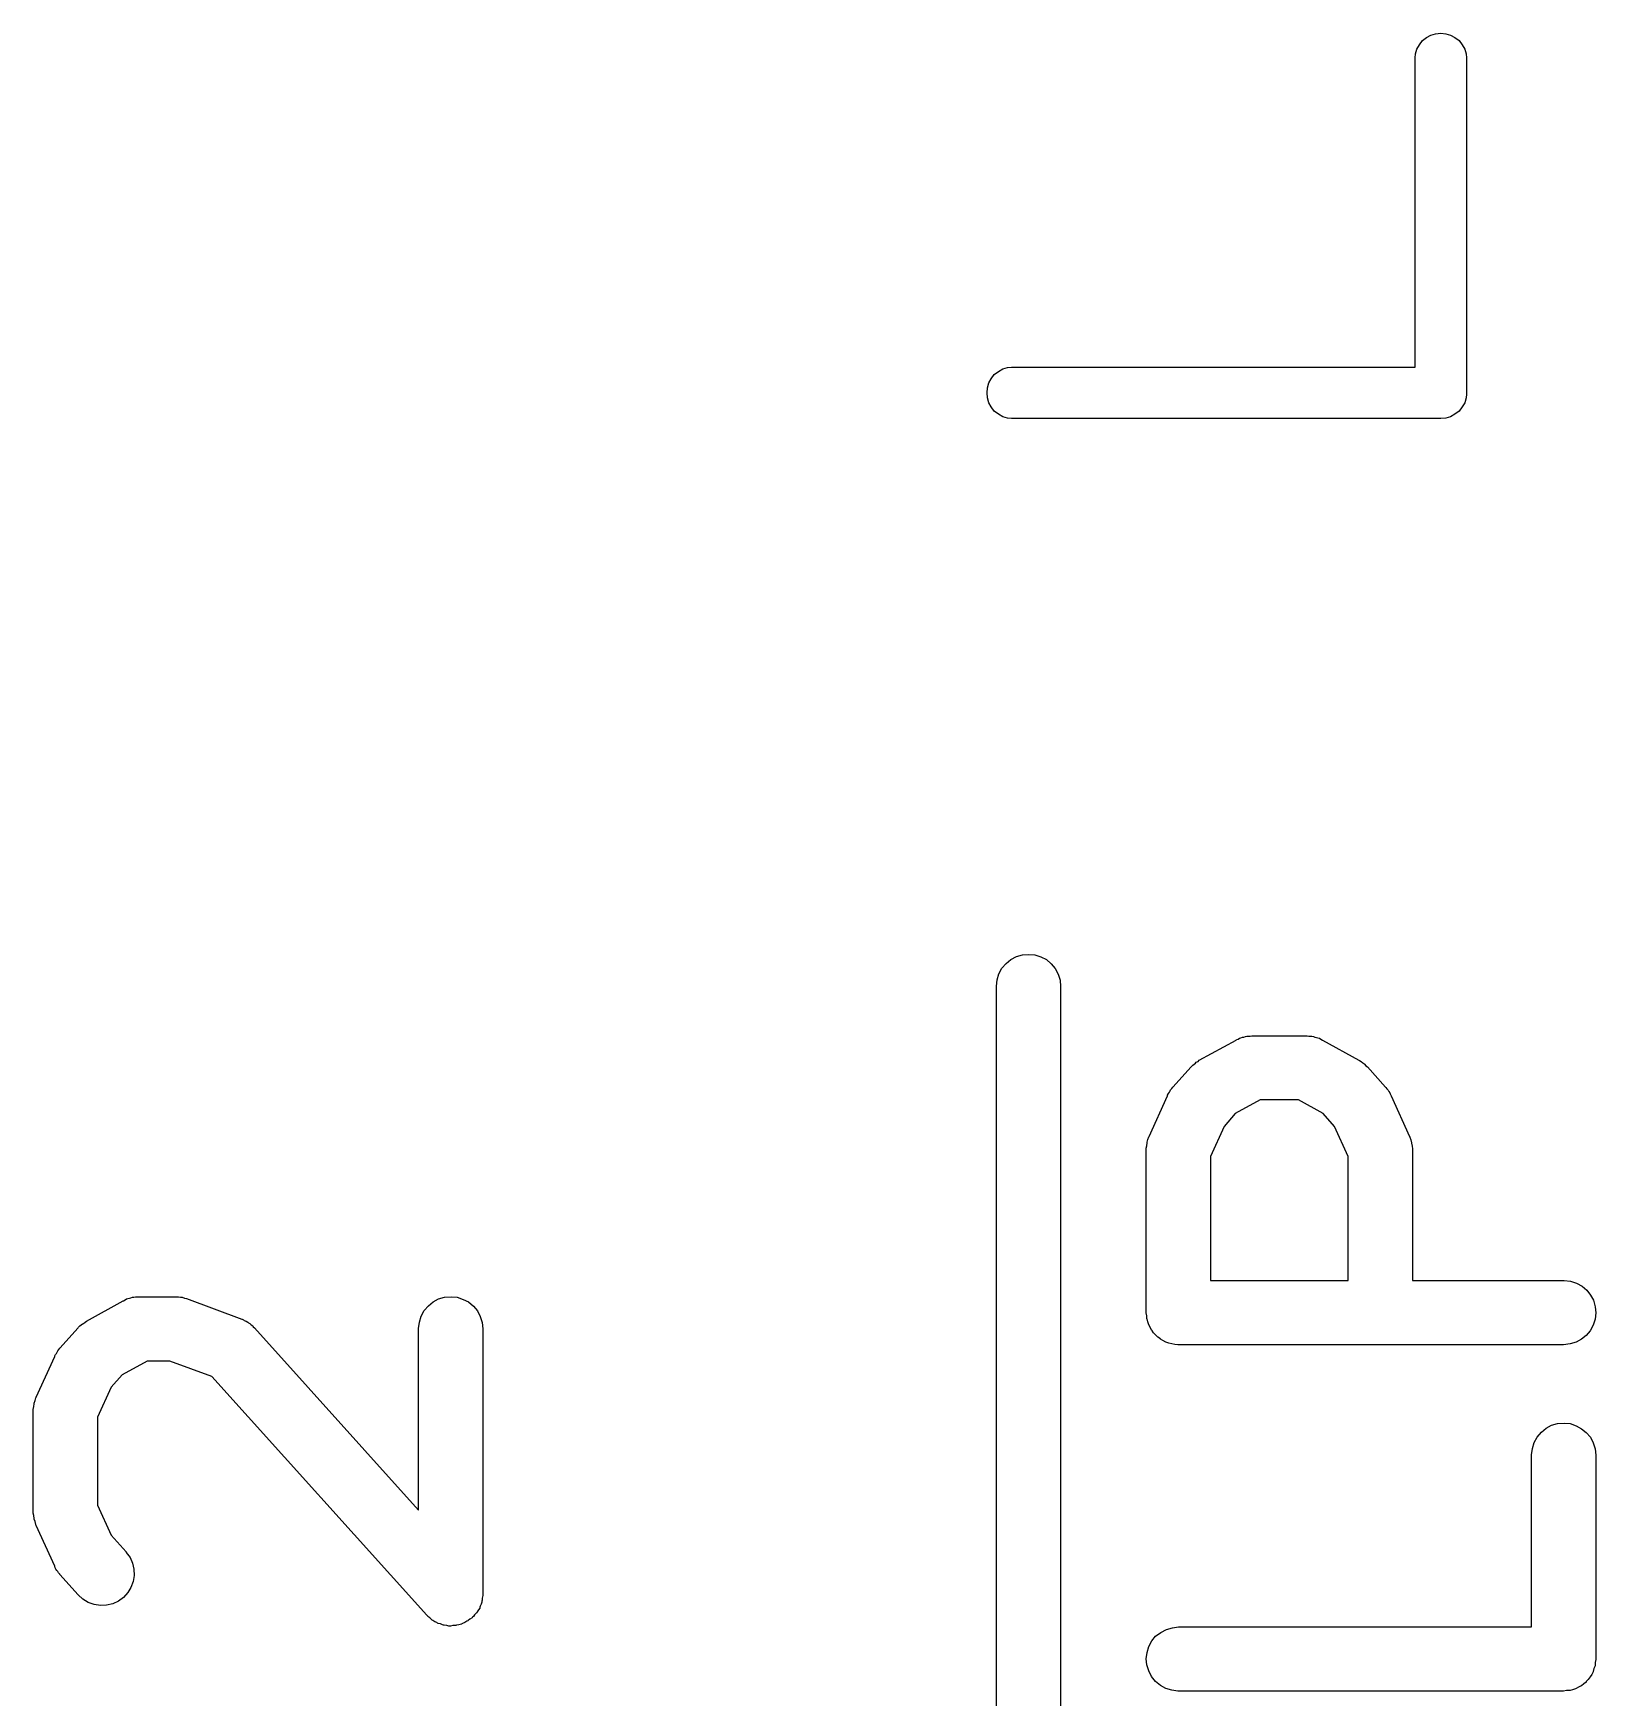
# Model space of a CAD drawing. Extents: x 195.1 to 235.6, y -142.5 to -103.4.
# Drawn here: x 221.332 to 224.982, y -139.629 to -135.74 of the extents above; entities that cross this region are included whole.
import ezdxf

# ---------------------------------------------------------------- set-up
doc = ezdxf.new("R2010")
doc.units = 0
doc.layers.add('BLACK', color=7, linetype='CONTINUOUS')

msp = doc.modelspace()

# ---------------------------------------------------------------- linework, layer by layer
at = {"layer": 'BLACK', "linetype": 'CONTINUOUS'}
for p, q in [((224.587, -135.75), (224.597, -135.744)), ((224.597, -135.744), (224.608, -135.741)), ((224.608, -135.741), (224.62, -135.74)), ((224.62, -135.74), (224.632, -135.741)), ((224.632, -135.741), (224.643, -135.744)), ((224.643, -135.744), (224.653, -135.75)), ((224.561, -135.788), (224.564, -135.777)), ((224.564, -135.777), (224.57, -135.767)), ((224.57, -135.767), (224.577, -135.757)), ((224.577, -135.757), (224.587, -135.75)), ((224.653, -135.75), (224.663, -135.757)), ((224.663, -135.757), (224.67, -135.767)), ((224.67, -135.767), (224.676, -135.777)), ((224.676, -135.777), (224.679, -135.788)), ((224.56, -135.797), (224.561, -135.788)), ((224.56, -136.52), (224.56, -135.797)), ((224.679, -135.788), (224.68, -135.797)), ((224.68, -135.797), (224.68, -136.577)), ((223.587, -136.53), (223.597, -136.524)), ((223.597, -136.524), (223.608, -136.521)), ((223.608, -136.521), (223.617, -136.52)), ((223.617, -136.52), (224.56, -136.52)), ((223.561, -136.568), (223.564, -136.557)), ((223.564, -136.557), (223.57, -136.547)), ((223.57, -136.547), (223.577, -136.537)), ((223.577, -136.537), (223.587, -136.53)), ((223.56, -136.58), (223.561, -136.568)), ((223.561, -136.592), (223.56, -136.58)), ((223.564, -136.603), (223.561, -136.592)), ((223.57, -136.613), (223.564, -136.603)), ((224.676, -136.603), (224.67, -136.613)), ((224.679, -136.592), (224.676, -136.603)), ((224.68, -136.583), (224.679, -136.592)), ((224.68, -136.577), (224.68, -136.58)), ((224.68, -136.58), (224.68, -136.583)), ((223.577, -136.623), (223.57, -136.613)), ((223.587, -136.63), (223.577, -136.623)), ((223.597, -136.636), (223.587, -136.63)), ((223.608, -136.639), (223.597, -136.636)), ((223.617, -136.64), (223.608, -136.639)), ((224.617, -136.64), (223.617, -136.64)), ((224.62, -136.64), (224.617, -136.64)), ((224.632, -136.639), (224.62, -136.64)), ((224.643, -136.636), (224.632, -136.639)), ((224.653, -136.63), (224.643, -136.636)), ((224.663, -136.623), (224.653, -136.63)), ((224.67, -136.613), (224.663, -136.623)), ((223.588, -137.937), (223.595, -137.924)), ((223.595, -137.924), (223.605, -137.913)), ((223.605, -137.913), (223.616, -137.904)), ((223.616, -137.904), (223.629, -137.897)), ((223.629, -137.897), (223.643, -137.893)), ((223.643, -137.893), (223.658, -137.892)), ((223.658, -137.892), (223.672, -137.893)), ((223.672, -137.893), (223.686, -137.898)), ((223.686, -137.898), (223.699, -137.904)), ((223.699, -137.904), (223.71, -137.914)), ((223.71, -137.914), (223.719, -137.925)), ((223.719, -137.925), (223.726, -137.938)), ((223.582, -137.966), (223.584, -137.951)), ((223.584, -137.951), (223.588, -137.937)), ((223.726, -137.938), (223.731, -137.952)), ((223.731, -137.952), (223.732, -137.967)), ((223.582, -137.967), (223.582, -137.966)), ((223.582, -140.729), (223.582, -137.967)), ((223.732, -137.967), (223.732, -140.729)), ((224.056, -138.139), (224.142, -138.092)), ((224.142, -138.092), (224.143, -138.091)), ((224.143, -138.091), (224.147, -138.09)), ((224.147, -138.09), (224.15, -138.088)), ((224.15, -138.088), (224.153, -138.087)), ((224.153, -138.087), (224.157, -138.085)), ((224.157, -138.085), (224.16, -138.085)), ((224.16, -138.085), (224.164, -138.084)), ((224.164, -138.084), (224.167, -138.083)), ((224.167, -138.083), (224.171, -138.083)), ((224.171, -138.083), (224.175, -138.083)), ((224.175, -138.083), (224.179, -138.082)), ((224.179, -138.082), (224.307, -138.082)), ((224.307, -138.082), (224.308, -138.082)), ((224.308, -138.082), (224.312, -138.083)), ((224.312, -138.083), (224.316, -138.083)), ((224.316, -138.083), (224.319, -138.083)), ((224.319, -138.083), (224.323, -138.084)), ((224.323, -138.084), (224.326, -138.085)), ((224.326, -138.085), (224.33, -138.086)), ((224.33, -138.086), (224.333, -138.087)), ((224.333, -138.087), (224.337, -138.088)), ((224.337, -138.088), (224.34, -138.09)), ((224.34, -138.09), (224.344, -138.092)), ((224.344, -138.092), (224.429, -138.139)), ((223.994, -138.202), (224.037, -138.155)), ((224.037, -138.155), (224.038, -138.154)), ((224.038, -138.154), (224.041, -138.151)), ((224.041, -138.151), (224.044, -138.148)), ((224.044, -138.148), (224.047, -138.146)), ((224.047, -138.146), (224.049, -138.144)), ((224.049, -138.144), (224.053, -138.142)), ((224.053, -138.142), (224.056, -138.139)), ((224.429, -138.139), (224.43, -138.14)), ((224.43, -138.14), (224.434, -138.142)), ((224.434, -138.142), (224.438, -138.145)), ((224.438, -138.145), (224.44, -138.147)), ((224.44, -138.147), (224.442, -138.148)), ((224.442, -138.148), (224.445, -138.152)), ((224.445, -138.152), (224.449, -138.155)), ((224.449, -138.155), (224.491, -138.202)), ((223.939, -138.317), (223.982, -138.222)), ((223.982, -138.221), (223.984, -138.217)), ((223.982, -138.222), (223.982, -138.221)), ((223.984, -138.217), (223.986, -138.214)), ((223.986, -138.214), (223.988, -138.211)), ((223.988, -138.211), (223.989, -138.208)), ((223.989, -138.208), (223.992, -138.205)), ((223.992, -138.205), (223.994, -138.202)), ((224.198, -138.232), (224.14, -138.264)), ((224.288, -138.232), (224.198, -138.232)), ((224.345, -138.264), (224.288, -138.232)), ((224.491, -138.202), (224.492, -138.203)), ((224.492, -138.203), (224.494, -138.206)), ((224.494, -138.206), (224.497, -138.209)), ((224.497, -138.209), (224.499, -138.212)), ((224.499, -138.212), (224.501, -138.215)), ((224.501, -138.215), (224.502, -138.218)), ((224.502, -138.218), (224.504, -138.222)), ((224.504, -138.222), (224.547, -138.317)), ((224.14, -138.264), (224.114, -138.294)), ((224.372, -138.294), (224.345, -138.264)), ((224.114, -138.294), (224.082, -138.364)), ((224.404, -138.364), (224.372, -138.294)), ((223.932, -138.345), (223.933, -138.339)), ((223.932, -138.346), (223.932, -138.345)), ((223.932, -138.347), (223.932, -138.346)), ((223.932, -138.348), (223.932, -138.347)), ((223.932, -138.729), (223.932, -138.348)), ((223.933, -138.339), (223.934, -138.332)), ((223.934, -138.331), (223.936, -138.324)), ((223.934, -138.332), (223.934, -138.331)), ((223.934, -138.331), (223.934, -138.331)), ((223.936, -138.324), (223.938, -138.318)), ((223.938, -138.318), (223.939, -138.317)), ((223.939, -138.317), (223.939, -138.317)), ((224.547, -138.317), (224.547, -138.318)), ((224.547, -138.318), (224.548, -138.318)), ((224.548, -138.318), (224.548, -138.319)), ((224.548, -138.319), (224.55, -138.325)), ((224.55, -138.325), (224.552, -138.332)), ((224.552, -138.332), (224.552, -138.332)), ((224.552, -138.332), (224.552, -138.333)), ((224.552, -138.333), (224.553, -138.34)), ((224.553, -138.34), (224.554, -138.346)), ((224.554, -138.346), (224.554, -138.347)), ((224.554, -138.347), (224.554, -138.348)), ((224.554, -138.348), (224.554, -138.654)), ((224.082, -138.364), (224.082, -138.654)), ((224.404, -138.654), (224.404, -138.364)), ((224.082, -138.654), (224.404, -138.654)), ((224.554, -138.654), (224.907, -138.654)), ((224.907, -138.654), (224.908, -138.654)), ((224.908, -138.654), (224.923, -138.655)), ((224.923, -138.655), (224.937, -138.66)), ((224.937, -138.66), (224.95, -138.667)), ((221.456, -138.749), (221.542, -138.701)), ((221.542, -138.701), (221.543, -138.701)), ((221.543, -138.701), (221.547, -138.699)), ((221.547, -138.699), (221.55, -138.697)), ((221.55, -138.697), (221.553, -138.696)), ((221.553, -138.696), (221.557, -138.695)), ((221.557, -138.695), (221.56, -138.694)), ((221.56, -138.694), (221.564, -138.693)), ((221.564, -138.693), (221.567, -138.693)), ((221.567, -138.693), (221.571, -138.692)), ((221.571, -138.692), (221.575, -138.692)), ((221.575, -138.692), (221.579, -138.692)), ((221.579, -138.692), (221.664, -138.692)), ((221.664, -138.692), (221.665, -138.692)), ((221.665, -138.692), (221.671, -138.692)), ((221.671, -138.692), (221.676, -138.693)), ((221.676, -138.693), (221.678, -138.693)), ((221.678, -138.693), (221.68, -138.693)), ((221.68, -138.693), (221.685, -138.695)), ((221.685, -138.695), (221.69, -138.696)), ((221.69, -138.696), (221.819, -138.744)), ((222.266, -138.704), (222.279, -138.697)), ((222.279, -138.697), (222.293, -138.693)), ((222.293, -138.693), (222.308, -138.692)), ((222.308, -138.692), (222.322, -138.693)), ((222.322, -138.693), (222.336, -138.698)), ((222.336, -138.698), (222.349, -138.704)), ((224.95, -138.667), (224.961, -138.676)), ((224.961, -138.676), (224.97, -138.688)), ((224.97, -138.688), (224.977, -138.7)), ((224.977, -138.7), (224.981, -138.715)), ((222.234, -138.751), (222.238, -138.737)), ((222.238, -138.737), (222.245, -138.724)), ((222.245, -138.724), (222.255, -138.713)), ((222.255, -138.713), (222.266, -138.704)), ((222.349, -138.704), (222.36, -138.714)), ((222.36, -138.714), (222.37, -138.725)), ((222.37, -138.725), (222.376, -138.738)), ((222.376, -138.738), (222.381, -138.752)), ((223.933, -138.736), (223.932, -138.729)), ((223.933, -138.743), (223.933, -138.736)), ((224.981, -138.715), (224.982, -138.729)), ((224.982, -138.729), (224.981, -138.744)), ((221.394, -138.812), (221.437, -138.764)), ((221.437, -138.764), (221.438, -138.763)), ((221.438, -138.763), (221.441, -138.76)), ((221.441, -138.76), (221.444, -138.757)), ((221.444, -138.757), (221.447, -138.755)), ((221.447, -138.755), (221.449, -138.754)), ((221.449, -138.754), (221.453, -138.751)), ((221.453, -138.751), (221.456, -138.749)), ((221.819, -138.744), (221.82, -138.744)), ((221.82, -138.744), (221.823, -138.746)), ((221.823, -138.746), (221.825, -138.747)), ((221.825, -138.747), (221.829, -138.749)), ((221.829, -138.749), (221.833, -138.751)), ((221.833, -138.751), (221.835, -138.753)), ((221.835, -138.753), (221.838, -138.754)), ((221.838, -138.754), (221.841, -138.757)), ((221.841, -138.757), (221.845, -138.76)), ((221.845, -138.76), (221.846, -138.762)), ((221.846, -138.762), (221.849, -138.764)), ((221.849, -138.764), (222.232, -139.19)), ((222.232, -138.766), (222.234, -138.751)), ((222.232, -138.767), (222.232, -138.766)), ((222.232, -139.19), (222.232, -138.767)), ((222.381, -138.752), (222.382, -138.767)), ((222.382, -138.767), (222.382, -139.386)), ((223.934, -138.743), (223.933, -138.743)), ((223.936, -138.75), (223.934, -138.743)), ((223.934, -138.743), (223.934, -138.743)), ((223.938, -138.757), (223.936, -138.75)), ((223.941, -138.763), (223.938, -138.757)), ((223.938, -138.757), (223.938, -138.757)), ((223.938, -138.757), (223.938, -138.757)), ((223.944, -138.77), (223.941, -138.763)), ((223.945, -138.77), (223.944, -138.77)), ((223.949, -138.776), (223.945, -138.77)), ((223.945, -138.77), (223.945, -138.77)), ((223.954, -138.781), (223.949, -138.776)), ((224.969, -138.771), (224.96, -138.782)), ((224.976, -138.758), (224.969, -138.771)), ((224.981, -138.744), (224.976, -138.758)), ((221.388, -138.821), (221.389, -138.818)), ((221.389, -138.818), (221.392, -138.815)), ((221.392, -138.815), (221.394, -138.812)), ((223.959, -138.786), (223.954, -138.781)), ((223.954, -138.781), (223.954, -138.781)), ((223.954, -138.781), (223.954, -138.781)), ((223.965, -138.79), (223.959, -138.786)), ((223.965, -138.791), (223.965, -138.79)), ((223.971, -138.794), (223.965, -138.791)), ((223.965, -138.791), (223.965, -138.791)), ((223.978, -138.798), (223.971, -138.794)), ((223.985, -138.8), (223.978, -138.798)), ((223.978, -138.798), (223.978, -138.798)), ((223.978, -138.798), (223.978, -138.798)), ((223.992, -138.802), (223.985, -138.8)), ((223.999, -138.803), (223.992, -138.802)), ((223.992, -138.802), (223.992, -138.802)), ((223.992, -138.802), (223.992, -138.802)), ((224.006, -138.804), (223.999, -138.803)), ((224.007, -138.804), (224.006, -138.804)), ((224.907, -138.804), (224.007, -138.804)), ((224.007, -138.804), (224.007, -138.804)), ((224.007, -138.804), (224.007, -138.804)), ((224.007, -138.804), (224.007, -138.804)), ((224.922, -138.802), (224.907, -138.804)), ((224.936, -138.798), (224.922, -138.802)), ((224.949, -138.791), (224.936, -138.798)), ((224.96, -138.782), (224.949, -138.791)), ((221.339, -138.926), (221.382, -138.831)), ((221.382, -138.83), (221.384, -138.827)), ((221.382, -138.831), (221.382, -138.83)), ((221.384, -138.827), (221.386, -138.824)), ((221.386, -138.824), (221.388, -138.821)), ((221.598, -138.842), (221.54, -138.874)), ((221.651, -138.842), (221.598, -138.842)), ((221.749, -138.878), (221.651, -138.842)), ((221.54, -138.874), (221.514, -138.903)), ((222.251, -139.436), (221.749, -138.878)), ((221.334, -138.94), (221.336, -138.934)), ((221.336, -138.934), (221.338, -138.928)), ((221.338, -138.928), (221.339, -138.927)), ((221.339, -138.927), (221.339, -138.926)), ((221.514, -138.903), (221.482, -138.973)), ((221.332, -138.955), (221.333, -138.948)), ((221.332, -138.956), (221.332, -138.955)), ((221.332, -138.955), (221.332, -138.955)), ((221.332, -138.957), (221.332, -138.956)), ((221.332, -139.195), (221.332, -138.957)), ((221.333, -138.948), (221.334, -138.942)), ((221.334, -138.941), (221.334, -138.94)), ((221.334, -138.942), (221.334, -138.941)), ((221.482, -138.973), (221.482, -139.179)), ((224.845, -139.02), (224.855, -139.008)), ((224.855, -139.008), (224.866, -138.999)), ((224.866, -138.999), (224.879, -138.992)), ((224.879, -138.992), (224.893, -138.988)), ((224.893, -138.988), (224.908, -138.987)), ((224.908, -138.987), (224.922, -138.988)), ((224.922, -138.988), (224.936, -138.993)), ((224.936, -138.993), (224.949, -139)), ((224.949, -139), (224.96, -139.009)), ((224.96, -139.009), (224.97, -139.02)), ((224.832, -139.061), (224.834, -139.046)), ((224.834, -139.046), (224.838, -139.032)), ((224.838, -139.032), (224.845, -139.02)), ((224.97, -139.02), (224.976, -139.033)), ((224.976, -139.033), (224.981, -139.047)), ((224.981, -139.047), (224.982, -139.062)), ((224.832, -139.062), (224.832, -139.061)), ((224.832, -139.463), (224.832, -139.062)), ((224.982, -139.062), (224.982, -139.538)), ((221.332, -139.196), (221.332, -139.195)), ((221.332, -139.197), (221.332, -139.196)), ((221.333, -139.203), (221.332, -139.197)), ((221.334, -139.21), (221.333, -139.203)), ((221.482, -139.179), (221.514, -139.249)), ((221.334, -139.211), (221.334, -139.21)), ((221.334, -139.21), (221.334, -139.21)), ((221.336, -139.217), (221.334, -139.211)), ((221.338, -139.224), (221.336, -139.217)), ((221.338, -139.225), (221.338, -139.224)), ((221.338, -139.224), (221.338, -139.224)), ((221.339, -139.226), (221.338, -139.225)), ((221.382, -139.321), (221.339, -139.226)), ((221.514, -139.249), (221.549, -139.288)), ((221.383, -139.325), (221.382, -139.321)), ((221.549, -139.288), (221.549, -139.289)), ((221.549, -139.289), (221.558, -139.301)), ((221.558, -139.301), (221.564, -139.314)), ((221.564, -139.314), (221.567, -139.328)), ((221.385, -139.328), (221.383, -139.325)), ((221.387, -139.331), (221.385, -139.328)), ((221.389, -139.334), (221.387, -139.331)), ((221.391, -139.337), (221.389, -139.334)), ((221.394, -139.34), (221.391, -139.337)), ((221.394, -139.341), (221.394, -139.34)), ((221.437, -139.388), (221.394, -139.341)), ((221.565, -139.357), (221.56, -139.371)), ((221.568, -139.343), (221.565, -139.357)), ((221.567, -139.328), (221.568, -139.343)), ((221.448, -139.398), (221.437, -139.388)), ((221.46, -139.406), (221.448, -139.398)), ((221.543, -139.394), (221.531, -139.403)), ((221.553, -139.383), (221.543, -139.394)), ((221.56, -139.371), (221.553, -139.383)), ((222.381, -139.401), (222.38, -139.403)), ((222.382, -139.39), (222.381, -139.396)), ((222.381, -139.396), (222.381, -139.401)), ((222.382, -139.386), (222.382, -139.387)), ((222.382, -139.387), (222.382, -139.389)), ((222.382, -139.389), (222.382, -139.39)), ((221.474, -139.411), (221.46, -139.406)), ((221.489, -139.413), (221.474, -139.411)), ((221.503, -139.412), (221.489, -139.413)), ((221.518, -139.409), (221.503, -139.412)), ((221.531, -139.403), (221.518, -139.409)), ((222.253, -139.437), (222.251, -139.436)), ((222.254, -139.439), (222.253, -139.437)), ((222.258, -139.442), (222.254, -139.439)), ((222.358, -139.44), (222.357, -139.442)), ((222.36, -139.439), (222.358, -139.44)), ((222.363, -139.435), (222.36, -139.439)), ((222.367, -139.431), (222.363, -139.435)), ((222.368, -139.43), (222.367, -139.431)), ((222.369, -139.428), (222.368, -139.43)), ((222.372, -139.423), (222.369, -139.428)), ((222.375, -139.419), (222.372, -139.423)), ((222.376, -139.415), (222.375, -139.417)), ((222.375, -139.417), (222.375, -139.419)), ((222.378, -139.41), (222.376, -139.415)), ((222.38, -139.405), (222.378, -139.41)), ((222.38, -139.403), (222.38, -139.405)), ((222.262, -139.446), (222.258, -139.442)), ((222.264, -139.447), (222.262, -139.446)), ((222.265, -139.448), (222.264, -139.447)), ((222.27, -139.451), (222.265, -139.448)), ((222.275, -139.453), (222.27, -139.451)), ((222.276, -139.454), (222.275, -139.453)), ((222.278, -139.455), (222.276, -139.454)), ((222.283, -139.456), (222.278, -139.455)), ((222.288, -139.458), (222.283, -139.456)), ((222.29, -139.459), (222.288, -139.458)), ((222.292, -139.459), (222.29, -139.459)), ((222.298, -139.46), (222.292, -139.459)), ((222.303, -139.461), (222.298, -139.46)), ((222.305, -139.461), (222.303, -139.461)), ((222.307, -139.461), (222.305, -139.461)), ((222.312, -139.46), (222.307, -139.461)), ((222.318, -139.46), (222.312, -139.46)), ((222.319, -139.46), (222.318, -139.46)), ((222.321, -139.459), (222.319, -139.46)), ((222.326, -139.458), (222.321, -139.459)), ((222.332, -139.457), (222.326, -139.458)), ((222.333, -139.456), (222.332, -139.457)), ((222.335, -139.455), (222.333, -139.456)), ((222.34, -139.453), (222.335, -139.455)), ((222.345, -139.45), (222.34, -139.453)), ((222.347, -139.449), (222.345, -139.45)), ((222.348, -139.448), (222.347, -139.449)), ((222.352, -139.445), (222.348, -139.448)), ((222.357, -139.442), (222.352, -139.445)), ((223.954, -139.485), (223.966, -139.476)), ((223.966, -139.476), (223.979, -139.469)), ((223.979, -139.469), (223.993, -139.465)), ((223.993, -139.465), (224.007, -139.463)), ((224.007, -139.463), (224.832, -139.463)), ((223.934, -139.523), (223.938, -139.509)), ((223.938, -139.509), (223.945, -139.496)), ((223.945, -139.496), (223.954, -139.485)), ((223.932, -139.538), (223.934, -139.523)), ((223.933, -139.552), (223.932, -139.538)), ((223.938, -139.566), (223.933, -139.552)), ((224.981, -139.554), (224.978, -139.56)), ((224.982, -139.539), (224.981, -139.546)), ((224.981, -139.546), (224.981, -139.553)), ((224.981, -139.553), (224.981, -139.553)), ((224.981, -139.553), (224.981, -139.554)), ((224.982, -139.538), (224.982, -139.539)), ((224.982, -139.539), (224.982, -139.539)), ((224.982, -139.539), (224.982, -139.539)), ((224.982, -139.539), (224.982, -139.539)), ((223.944, -139.579), (223.938, -139.566)), ((223.954, -139.591), (223.944, -139.579)), ((223.965, -139.6), (223.954, -139.591)), ((224.954, -139.596), (224.949, -139.601)), ((224.96, -139.592), (224.954, -139.596)), ((224.964, -139.586), (224.96, -139.591)), ((224.96, -139.591), (224.96, -139.591)), ((224.96, -139.591), (224.96, -139.592)), ((224.969, -139.58), (224.964, -139.586)), ((224.973, -139.574), (224.969, -139.58)), ((224.969, -139.58), (224.969, -139.58)), ((224.969, -139.58), (224.969, -139.58)), ((224.976, -139.568), (224.973, -139.574)), ((224.978, -139.56), (224.976, -139.567)), ((224.976, -139.567), (224.976, -139.567)), ((224.976, -139.567), (224.976, -139.568)), ((223.978, -139.607), (223.965, -139.6)), ((223.992, -139.611), (223.978, -139.607)), ((224.006, -139.613), (223.992, -139.611)), ((224.007, -139.613), (224.006, -139.613)), ((224.907, -139.613), (224.007, -139.613)), ((224.914, -139.612), (224.907, -139.613)), ((224.921, -139.612), (224.914, -139.612)), ((224.922, -139.612), (224.921, -139.612)), ((224.921, -139.612), (224.921, -139.612)), ((224.928, -139.61), (224.922, -139.612)), ((224.935, -139.608), (224.928, -139.61)), ((224.936, -139.607), (224.935, -139.608)), ((224.935, -139.608), (224.935, -139.608)), ((224.942, -139.604), (224.936, -139.607)), ((224.948, -139.601), (224.942, -139.604)), ((224.949, -139.601), (224.948, -139.601)), ((224.948, -139.601), (224.948, -139.601))]:
    msp.add_line(p, q, dxfattribs=at)

doc.saveas('drawing.dxf')
